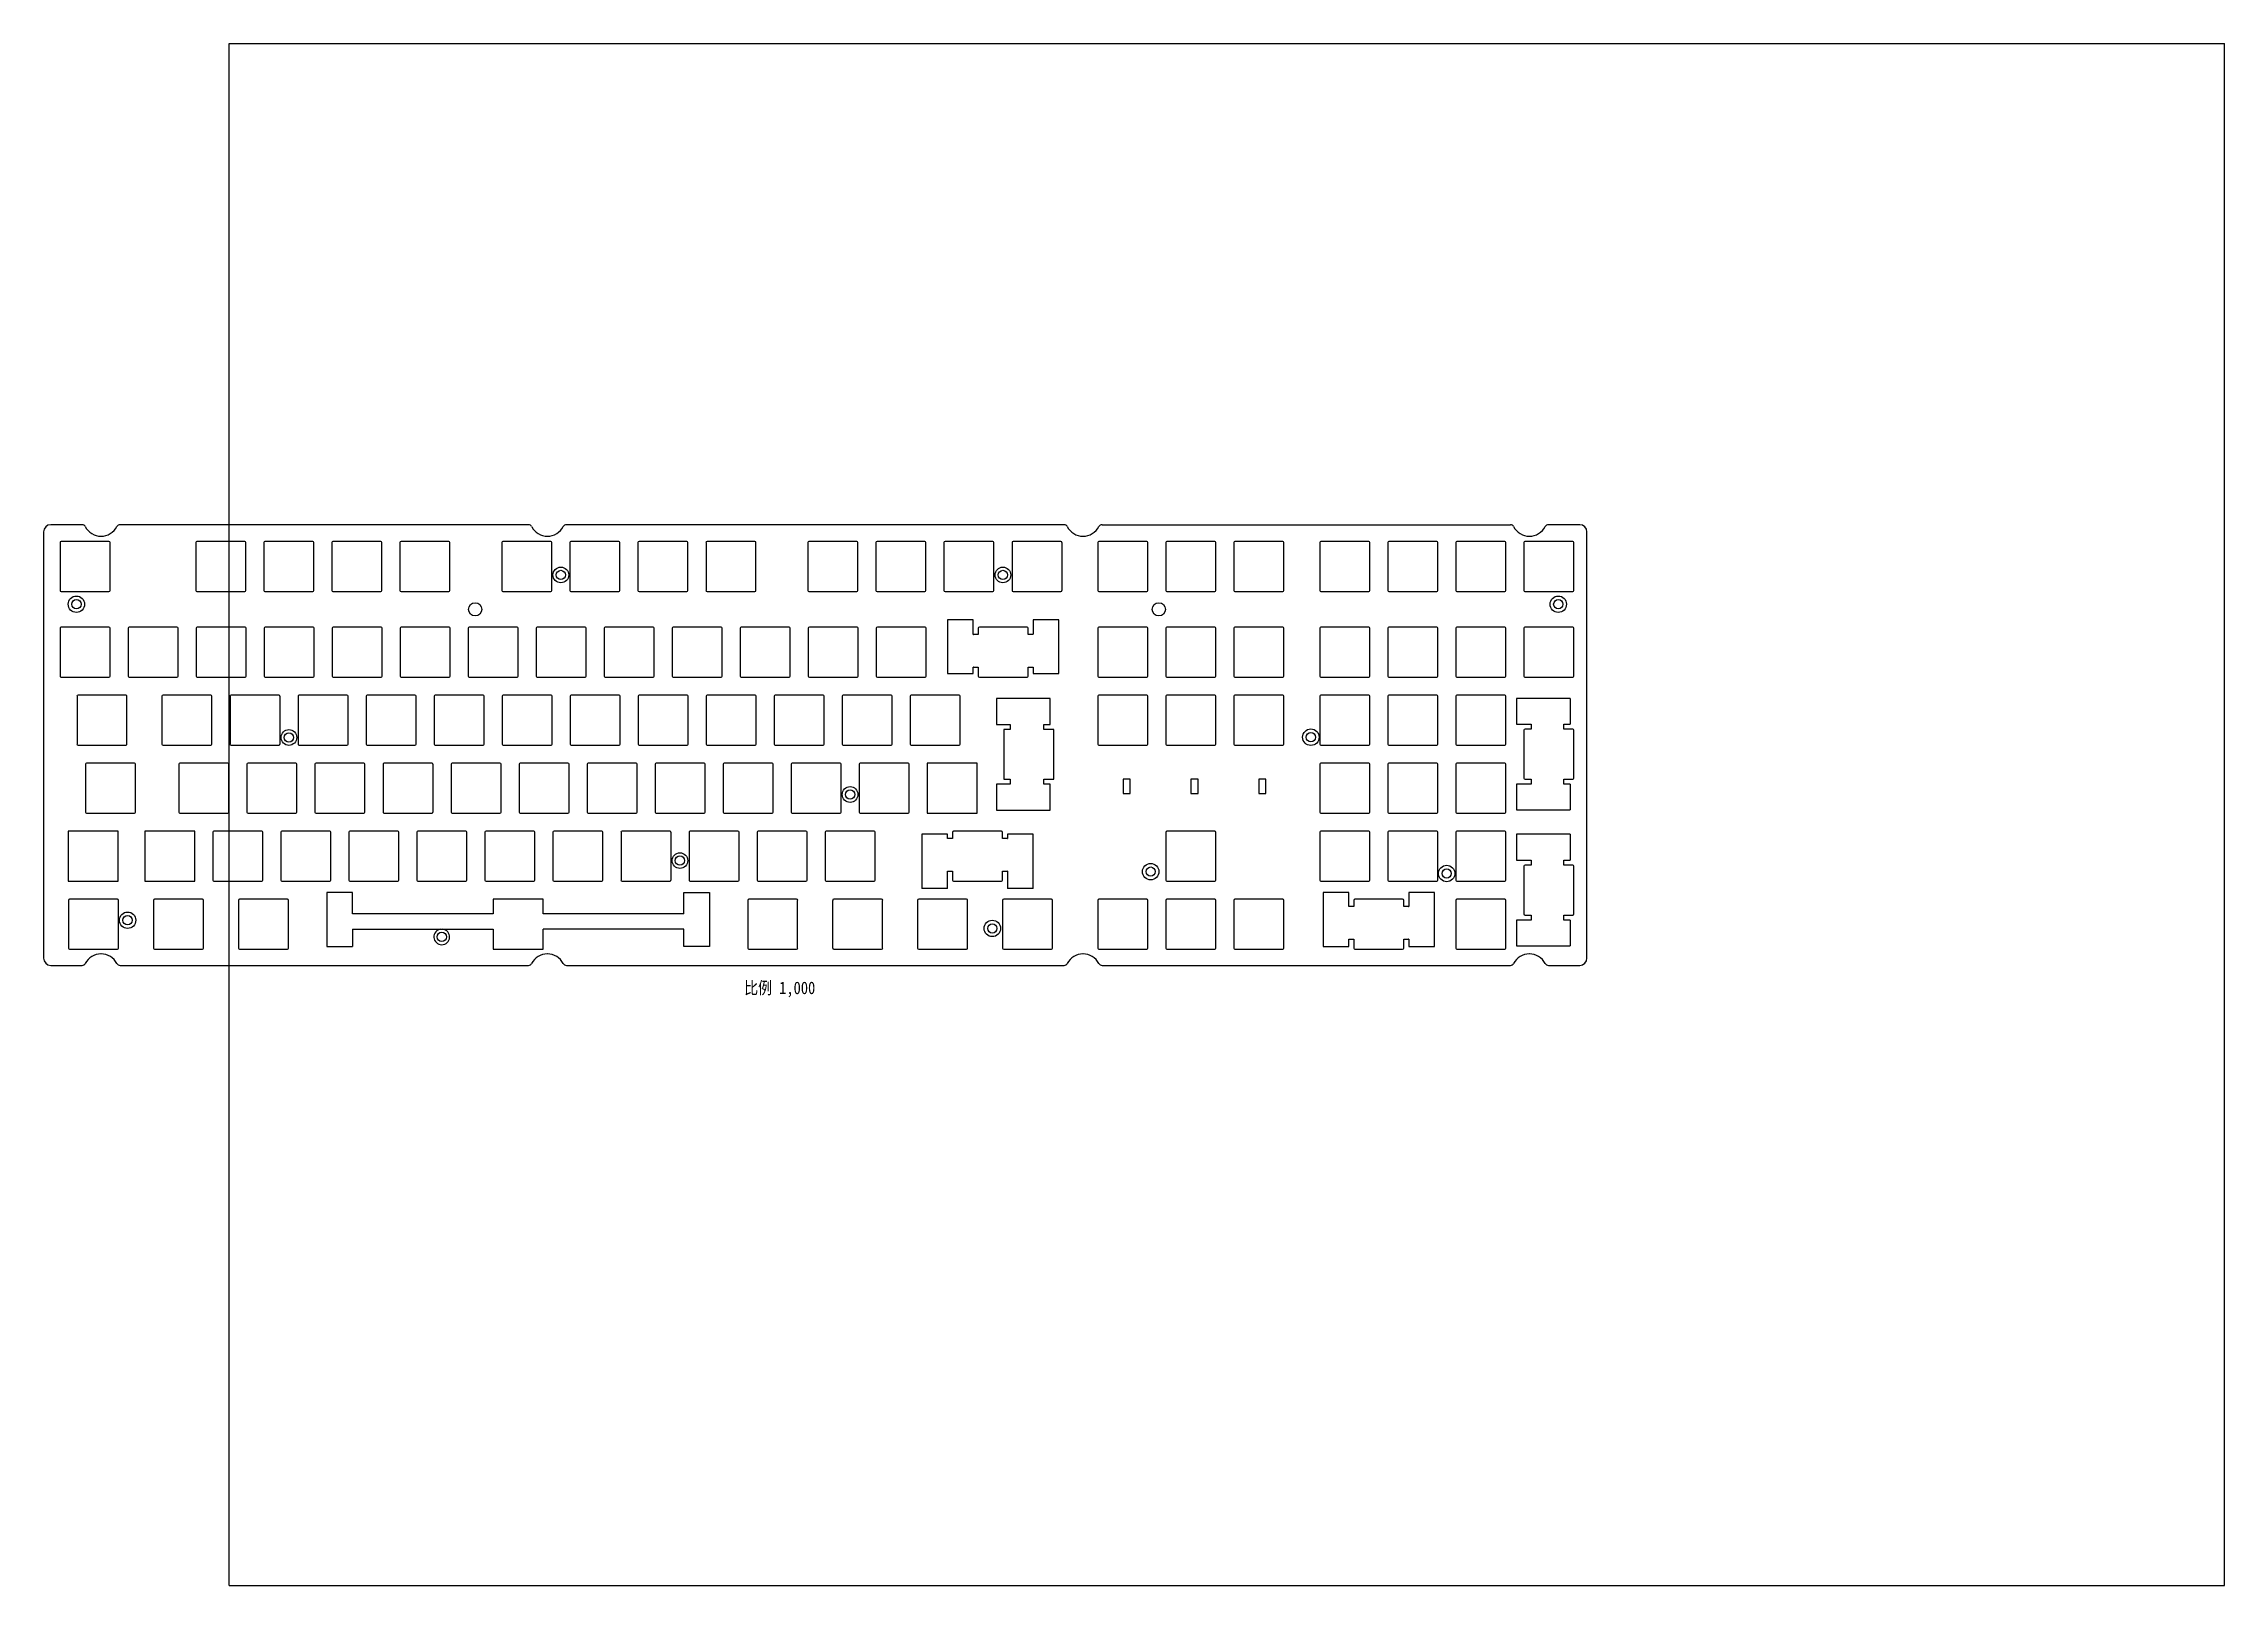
# Model space of a CAD drawing. Header units: millimetres. Extents: x -52 to 559, y 0 to 432.
import ezdxf

# ---------------------------------------------------------------- set-up
doc = ezdxf.new("R2010")
doc.units = ezdxf.units.MM
doc.header["$LTSCALE"] = 30.734
doc.layers.get('0').update_dxf_attribs({"linetype": 'CONTINUOUS'})
doc.styles.get("Standard").update_dxf_attribs({"font": 'txt', "width": 0.85})

msp = doc.modelspace()

# ---------------------------------------------------------------- linework, layer by layer
at = {"color": 7, "linetype": 'Continuous'}
for p, q in [((0, 0), (0, 431.8)), ((0, 431.8), (558.8, 431.8)), ((558.8, 0), (558.8, 431.8)), ((-51.92, 295.05), (-51.92, 175.65)), ((-41.13, 297.05), (-49.92, 297.05)), ((83.87, 297.05), (-30.52, 297.05)), ((233.87, 297.05), (94.48, 297.05)), ((244.48, 297.05), (358.87, 297.05)), ((378.28, 297.05), (369.48, 297.05)), ((380.28, 175.65), (380.28, 295.05)), ((-47.32, 292.06), (-47.32, 278.65)), ((-33.62, 292.35), (-47.03, 292.35)), ((-33.32, 278.65), (-33.32, 292.06)), ((-9.27, 292.06), (-9.27, 278.65)), ((4.43, 292.35), (-8.98, 292.35)), ((4.73, 278.65), (4.73, 292.06)), ((9.78, 292.06), (9.78, 278.65)), ((23.48, 292.35), (10.07, 292.35)), ((23.78, 278.65), (23.78, 292.06)), ((28.83, 292.06), (28.83, 278.65)), ((42.53, 292.35), (29.12, 292.35)), ((42.83, 278.65), (42.83, 292.06)), ((47.88, 292.06), (47.88, 278.65)), ((61.58, 292.35), (48.17, 292.35)), ((61.88, 278.65), (61.88, 292.06)), ((76.43, 292.06), (76.43, 278.65)), ((90.13, 292.35), (76.72, 292.35)), ((90.43, 278.65), (90.43, 292.06)), ((95.48, 292.06), (95.48, 278.65)), ((109.18, 292.35), (95.77, 292.35)), ((109.48, 278.65), (109.48, 292.06)), ((114.53, 292.06), (114.53, 278.65)), ((128.23, 292.35), (114.82, 292.35)), ((128.53, 278.65), (128.53, 292.06)), ((133.58, 292.06), (133.58, 278.65)), ((147.28, 292.35), (133.87, 292.35)), ((147.58, 278.65), (147.58, 292.06)), ((162.13, 292.06), (162.13, 278.65)), ((175.83, 292.35), (162.42, 292.35)), ((176.13, 278.65), (176.13, 292.06)), ((181.18, 292.06), (181.18, 278.65)), ((194.88, 292.35), (181.47, 292.35)), ((195.18, 278.65), (195.18, 292.06)), ((200.23, 292.06), (200.23, 278.65)), ((213.93, 292.35), (200.52, 292.35)), ((214.23, 278.65), (214.23, 292.06)), ((219.28, 292.06), (219.28, 278.65)), ((232.98, 292.35), (219.57, 292.35)), ((233.28, 278.65), (233.28, 292.06)), ((243.33, 292.06), (243.33, 278.65)), ((257.03, 292.35), (243.62, 292.35)), ((257.33, 278.65), (257.33, 292.06)), ((262.38, 292.06), (262.38, 278.65)), ((276.08, 292.35), (262.67, 292.35)), ((276.38, 278.65), (276.38, 292.06)), ((281.43, 292.06), (281.43, 278.65)), ((295.13, 292.35), (281.72, 292.35)), ((295.43, 278.65), (295.43, 292.06)), ((305.48, 292.05), (305.48, 278.65)), ((319.18, 292.35), (305.78, 292.35)), ((319.48, 278.65), (319.48, 292.05)), ((324.53, 292.05), (324.53, 278.65)), ((338.23, 292.35), (324.83, 292.35)), ((338.53, 278.65), (338.53, 292.05)), ((343.58, 292.05), (343.58, 278.65)), ((357.28, 292.35), (343.88, 292.35)), ((357.58, 278.65), (357.58, 292.05)), ((362.63, 292.05), (362.63, 278.65)), ((376.33, 292.35), (362.93, 292.35)), ((376.63, 278.65), (376.63, 292.05)), ((-47.03, 278.35), (-33.62, 278.35)), ((-8.98, 278.35), (4.43, 278.35)), ((10.07, 278.35), (23.48, 278.35)), ((29.12, 278.35), (42.53, 278.35)), ((48.17, 278.35), (61.58, 278.35)), ((76.72, 278.35), (90.13, 278.35)), ((95.77, 278.35), (109.18, 278.35)), ((114.82, 278.35), (128.23, 278.35)), ((133.87, 278.35), (147.28, 278.35)), ((162.42, 278.35), (175.83, 278.35)), ((181.47, 278.35), (194.88, 278.35)), ((200.52, 278.35), (213.93, 278.35)), ((219.57, 278.35), (232.98, 278.35)), ((243.62, 278.35), (257.03, 278.35)), ((262.67, 278.35), (276.08, 278.35)), ((281.72, 278.35), (295.13, 278.35)), ((305.78, 278.35), (319.18, 278.35)), ((324.83, 278.35), (338.23, 278.35)), ((343.88, 278.35), (357.28, 278.35)), ((362.93, 278.35), (376.33, 278.35)), ((201.23, 270.45), (201.23, 255.35)), ((208.43, 270.45), (201.23, 270.45)), ((208.43, 266.35), (208.43, 270.45)), ((232.43, 270.45), (225.23, 270.45)), ((225.23, 270.45), (225.23, 266.36)), ((232.43, 255.35), (232.43, 270.45)), ((-47.32, 268.06), (-47.32, 254.65)), ((-33.62, 268.35), (-47.03, 268.35)), ((-33.32, 254.65), (-33.32, 268.06)), ((-28.27, 268.06), (-28.27, 254.65)), ((-14.57, 268.35), (-27.98, 268.35)), ((-14.27, 254.65), (-14.27, 268.06)), ((-9.22, 268.06), (-9.22, 254.65)), ((4.48, 268.35), (-8.93, 268.35)), ((4.78, 254.65), (4.78, 268.06)), ((9.83, 268.06), (9.83, 254.65)), ((23.53, 268.35), (10.12, 268.35)), ((23.83, 254.65), (23.83, 268.06)), ((28.88, 268.06), (28.88, 254.65)), ((42.58, 268.35), (29.17, 268.35)), ((42.88, 254.65), (42.88, 268.06)), ((47.93, 268.06), (47.93, 254.65)), ((61.63, 268.35), (48.22, 268.35)), ((61.93, 254.65), (61.93, 268.06)), ((66.98, 268.06), (66.98, 254.65)), ((80.68, 268.35), (67.27, 268.35)), ((80.98, 254.65), (80.98, 268.06)), ((86.03, 268.06), (86.03, 254.65)), ((99.73, 268.35), (86.32, 268.35)), ((100.03, 254.65), (100.03, 268.06)), ((105.08, 268.06), (105.08, 254.65)), ((118.78, 268.35), (105.37, 268.35)), ((119.08, 254.65), (119.08, 268.06)), ((124.13, 268.06), (124.13, 254.65)), ((137.83, 268.35), (124.42, 268.35)), ((138.13, 254.65), (138.13, 268.06)), ((143.18, 268.06), (143.18, 254.65)), ((156.88, 268.35), (143.47, 268.35)), ((157.18, 254.65), (157.18, 268.06)), ((162.23, 268.06), (162.23, 254.65)), ((175.93, 268.35), (162.52, 268.35)), ((176.23, 254.65), (176.23, 268.06)), ((181.28, 268.06), (181.28, 254.65)), ((194.98, 268.35), (181.57, 268.35)), ((195.28, 254.65), (195.28, 268.06)), ((209.83, 266.35), (208.48, 266.35)), ((209.83, 268.04), (209.83, 266.35)), ((223.52, 268.35), (210.15, 268.35)), ((223.83, 266.35), (223.83, 268.04)), ((225.18, 266.35), (223.83, 266.35)), ((243.33, 268.06), (243.33, 254.65)), ((257.03, 268.35), (243.62, 268.35)), ((257.33, 254.65), (257.33, 268.06)), ((262.38, 268.06), (262.38, 254.65)), ((276.08, 268.35), (262.67, 268.35)), ((276.38, 254.65), (276.38, 268.06)), ((281.43, 268.06), (281.43, 254.65)), ((295.13, 268.35), (281.72, 268.35)), ((295.43, 254.65), (295.43, 268.06)), ((305.48, 268.06), (305.48, 254.65)), ((319.18, 268.35), (305.77, 268.35)), ((319.48, 254.65), (319.48, 268.06)), ((324.53, 268.06), (324.53, 254.65)), ((338.23, 268.35), (324.82, 268.35)), ((338.53, 254.65), (338.53, 268.06)), ((343.58, 268.06), (343.58, 254.65)), ((357.28, 268.35), (343.87, 268.35)), ((357.58, 254.65), (357.58, 268.06)), ((362.63, 268.06), (362.63, 254.65)), ((376.33, 268.35), (362.92, 268.35)), ((376.63, 254.65), (376.63, 268.06)), ((208.43, 255.35), (208.43, 257.15)), ((208.48, 257.15), (209.83, 257.15)), ((209.83, 257.15), (209.83, 254.67)), ((223.83, 257.15), (225.18, 257.15)), ((223.83, 254.67), (223.83, 257.15)), ((225.23, 257.15), (225.23, 255.35)), ((-47.03, 254.35), (-33.62, 254.35)), ((-27.98, 254.35), (-14.57, 254.35)), ((-8.93, 254.35), (4.48, 254.35)), ((10.12, 254.35), (23.53, 254.35)), ((29.17, 254.35), (42.58, 254.35)), ((48.22, 254.35), (61.63, 254.35)), ((67.27, 254.35), (80.68, 254.35)), ((86.32, 254.35), (99.73, 254.35)), ((105.37, 254.35), (118.78, 254.35)), ((124.42, 254.35), (137.83, 254.35)), ((143.47, 254.35), (156.88, 254.35)), ((162.52, 254.35), (175.93, 254.35)), ((181.57, 254.35), (194.98, 254.35)), ((201.23, 255.35), (208.43, 255.35)), ((210.15, 254.35), (223.52, 254.35)), ((225.23, 255.35), (232.43, 255.35)), ((243.62, 254.35), (257.03, 254.35)), ((262.67, 254.35), (276.08, 254.35)), ((281.72, 254.35), (295.13, 254.35)), ((305.77, 254.35), (319.18, 254.35)), ((324.82, 254.35), (338.23, 254.35)), ((343.87, 254.35), (357.28, 254.35)), ((362.92, 254.35), (376.33, 254.35)), ((-42.57, 249.01), (-42.57, 235.6)), ((-28.87, 249.3), (-42.28, 249.3)), ((-28.57, 235.6), (-28.57, 249.01)), ((-18.77, 249.01), (-18.77, 235.6)), ((-5.07, 249.3), (-18.48, 249.3)), ((-4.77, 235.6), (-4.77, 249.01)), ((0.28, 249.01), (0.28, 235.6)), ((13.98, 249.3), (0.57, 249.3)), ((14.28, 235.6), (14.28, 249.01)), ((19.33, 249.01), (19.33, 235.6)), ((33.03, 249.3), (19.62, 249.3)), ((33.33, 235.6), (33.33, 249.01)), ((38.38, 249.01), (38.38, 235.6)), ((52.08, 249.3), (38.67, 249.3)), ((52.38, 235.6), (52.38, 249.01)), ((57.43, 249.01), (57.43, 235.6)), ((71.13, 249.3), (57.72, 249.3)), ((71.43, 235.6), (71.43, 249.01)), ((76.48, 249.01), (76.48, 235.6)), ((90.18, 249.3), (76.77, 249.3)), ((90.48, 235.6), (90.48, 249.01)), ((95.53, 249.01), (95.53, 235.6)), ((109.23, 249.3), (95.82, 249.3)), ((109.53, 235.6), (109.53, 249.01)), ((114.58, 249.01), (114.58, 235.6)), ((128.28, 249.3), (114.87, 249.3)), ((128.58, 235.6), (128.58, 249.01)), ((133.63, 249.01), (133.63, 235.6)), ((147.33, 249.3), (133.92, 249.3)), ((147.63, 235.6), (147.63, 249.01)), ((152.68, 249.01), (152.68, 235.6)), ((166.38, 249.3), (152.97, 249.3)), ((166.68, 235.6), (166.68, 249.01)), ((171.73, 249.01), (171.73, 235.6)), ((185.43, 249.3), (172.02, 249.3)), ((185.73, 235.6), (185.73, 249.01)), ((190.78, 249.01), (190.78, 235.6)), ((204.48, 249.3), (191.07, 249.3)), ((204.78, 235.6), (204.78, 249.01)), ((229.96, 248.35), (214.96, 248.35)), ((214.96, 248.35), (214.96, 241.15)), ((229.96, 241.15), (229.96, 248.35)), ((243.33, 249.01), (243.33, 235.6)), ((257.03, 249.3), (243.62, 249.3)), ((257.33, 235.6), (257.33, 249.01)), ((262.38, 249.01), (262.38, 235.6)), ((276.08, 249.3), (262.67, 249.3)), ((276.38, 235.6), (276.38, 249.01)), ((281.43, 249.01), (281.43, 235.6)), ((295.13, 249.3), (281.72, 249.3)), ((295.43, 235.6), (295.43, 249.01)), ((305.48, 249.01), (305.48, 235.6)), ((319.18, 249.3), (305.77, 249.3)), ((319.48, 235.6), (319.48, 249.01)), ((324.53, 249.01), (324.53, 235.6)), ((338.23, 249.3), (324.82, 249.3)), ((338.53, 235.6), (338.53, 249.01)), ((343.58, 249.01), (343.58, 235.6)), ((357.28, 249.3), (343.87, 249.3)), ((357.58, 235.6), (357.58, 249.01)), ((375.63, 248.4), (360.53, 248.4)), ((360.53, 248.4), (360.53, 241.2)), ((375.63, 248.4), (375.63, 241.2)), ((214.96, 241.15), (218.76, 241.15)), ((218.76, 239.75), (216.96, 239.75)), ((216.96, 239.75), (216.96, 225.75)), ((218.76, 241.15), (218.76, 239.75)), ((228.16, 241.15), (229.96, 241.15)), ((228.16, 239.75), (228.16, 241.15)), ((230.96, 239.75), (228.16, 239.75)), ((230.96, 225.75), (230.96, 239.75)), ((360.53, 241.2), (364.63, 241.2)), ((362.63, 239.48), (362.63, 226.11)), ((364.63, 239.8), (362.94, 239.8)), ((364.63, 241.2), (364.63, 239.8)), ((373.83, 241.2), (375.63, 241.2)), ((373.83, 239.8), (373.83, 241.2)), ((376.31, 239.8), (373.83, 239.8)), ((376.63, 226.11), (376.63, 239.48)), ((-42.28, 235.3), (-28.87, 235.3)), ((-18.48, 235.3), (-5.07, 235.3)), ((0.57, 235.3), (13.98, 235.3)), ((19.62, 235.3), (33.03, 235.3)), ((38.67, 235.3), (52.08, 235.3)), ((57.72, 235.3), (71.13, 235.3)), ((76.77, 235.3), (90.18, 235.3)), ((95.82, 235.3), (109.23, 235.3)), ((114.87, 235.3), (128.28, 235.3)), ((133.92, 235.3), (147.33, 235.3)), ((152.97, 235.3), (166.38, 235.3)), ((172.02, 235.3), (185.43, 235.3)), ((191.07, 235.3), (204.48, 235.3)), ((243.62, 235.3), (257.03, 235.3)), ((262.67, 235.3), (276.08, 235.3)), ((281.72, 235.3), (295.13, 235.3)), ((305.77, 235.3), (319.18, 235.3)), ((324.82, 235.3), (338.23, 235.3)), ((343.87, 235.3), (357.28, 235.3)), ((-40.2, 229.96), (-40.2, 216.55)), ((-26.49, 230.25), (-39.9, 230.25)), ((-26.2, 216.55), (-26.2, 229.96)), ((-14.02, 229.96), (-14.02, 216.55)), ((-0.32, 230.25), (-13.73, 230.25)), ((-0.02, 216.55), (-0.02, 229.96)), ((5.03, 229.96), (5.03, 216.55)), ((18.73, 230.25), (5.32, 230.25)), ((19.03, 216.55), (19.03, 229.96)), ((24.08, 229.96), (24.08, 216.55)), ((37.78, 230.25), (24.37, 230.25)), ((38.08, 216.55), (38.08, 229.96)), ((43.13, 229.96), (43.13, 216.55)), ((56.83, 230.25), (43.42, 230.25)), ((57.13, 216.55), (57.13, 229.96)), ((62.18, 229.96), (62.18, 216.55)), ((75.88, 230.25), (62.47, 230.25)), ((76.18, 216.55), (76.18, 229.96)), ((81.23, 229.96), (81.23, 216.55)), ((94.93, 230.25), (81.52, 230.25)), ((95.23, 216.55), (95.23, 229.96)), ((100.28, 229.96), (100.28, 216.55)), ((113.98, 230.25), (100.57, 230.25)), ((114.28, 216.55), (114.28, 229.96)), ((119.33, 229.96), (119.33, 216.55)), ((133.03, 230.25), (119.62, 230.25)), ((133.33, 216.55), (133.33, 229.96)), ((138.38, 229.96), (138.38, 216.55)), ((152.08, 230.25), (138.67, 230.25)), ((152.38, 216.55), (152.38, 229.96)), ((157.43, 229.96), (157.43, 216.55)), ((171.13, 230.25), (157.72, 230.25)), ((171.43, 216.55), (171.43, 229.96)), ((176.48, 229.96), (176.48, 216.55)), ((190.18, 230.25), (176.77, 230.25)), ((190.48, 216.55), (190.48, 229.96)), ((209.53, 230.25), (195.53, 230.25)), ((195.53, 230.25), (195.53, 216.25)), ((209.53, 216.25), (209.53, 230.25)), ((305.48, 229.96), (305.48, 216.55)), ((319.18, 230.25), (305.77, 230.25)), ((319.48, 216.55), (319.48, 229.96)), ((324.53, 229.96), (324.53, 216.55)), ((338.23, 230.25), (324.82, 230.25)), ((338.53, 216.55), (338.53, 229.96)), ((343.58, 229.96), (343.58, 216.55)), ((357.28, 230.25), (343.87, 230.25)), ((357.58, 216.55), (357.58, 229.96)), ((218.76, 224.35), (214.96, 224.35)), ((214.96, 224.35), (214.96, 217.15)), ((216.96, 225.75), (218.76, 225.75)), ((218.76, 225.75), (218.76, 224.35)), ((228.16, 225.75), (230.96, 225.75)), ((228.16, 224.35), (228.16, 225.75)), ((229.96, 224.35), (228.16, 224.35)), ((229.96, 217.15), (229.96, 224.35)), ((252.38, 225.75), (250.38, 225.75)), ((250.38, 225.75), (250.38, 221.75)), ((250.38, 221.75), (252.38, 221.75)), ((252.38, 221.75), (252.38, 225.75)), ((271.38, 225.75), (269.38, 225.75)), ((269.38, 225.75), (269.38, 221.75)), ((269.38, 221.75), (271.38, 221.75)), ((271.38, 221.75), (271.38, 225.75)), ((290.38, 225.75), (288.38, 225.75)), ((288.38, 225.75), (288.38, 221.75)), ((288.38, 221.75), (290.38, 221.75)), ((290.38, 221.75), (290.38, 225.75)), ((364.63, 224.4), (360.53, 224.4)), ((360.53, 224.4), (360.53, 217.2)), ((362.94, 225.8), (364.63, 225.8)), ((364.63, 225.8), (364.63, 224.4)), ((373.83, 225.8), (376.31, 225.8)), ((373.83, 224.4), (373.83, 225.8)), ((375.63, 224.4), (373.83, 224.4)), ((375.63, 224.4), (375.63, 217.2)), ((-39.9, 216.25), (-26.49, 216.25)), ((-13.73, 216.25), (-0.32, 216.25)), ((5.32, 216.25), (18.73, 216.25)), ((24.37, 216.25), (37.78, 216.25)), ((43.42, 216.25), (56.83, 216.25)), ((62.47, 216.25), (75.88, 216.25)), ((81.52, 216.25), (94.93, 216.25)), ((100.57, 216.25), (113.98, 216.25)), ((119.62, 216.25), (133.03, 216.25)), ((138.67, 216.25), (152.08, 216.25)), ((157.72, 216.25), (171.13, 216.25)), ((176.77, 216.25), (190.18, 216.25)), ((195.53, 216.25), (209.53, 216.25)), ((214.96, 217.15), (229.96, 217.15)), ((305.77, 216.25), (319.18, 216.25)), ((324.82, 216.25), (338.23, 216.25)), ((343.87, 216.25), (357.28, 216.25)), ((360.53, 217.2), (375.63, 217.2)), ((-45, 211.2), (-45, 197.2)), ((-31, 211.2), (-45, 211.2)), ((-31, 197.2), (-31, 211.2)), ((-23.57, 211.2), (-23.57, 197.2)), ((-9.57, 211.2), (-23.57, 211.2)), ((-9.57, 197.2), (-9.57, 211.2)), ((-4.52, 210.91), (-4.52, 197.5)), ((9.18, 211.2), (-4.23, 211.2)), ((9.48, 197.5), (9.48, 210.91)), ((14.53, 210.91), (14.53, 197.5)), ((28.23, 211.2), (14.82, 211.2)), ((28.53, 197.5), (28.53, 210.91)), ((33.58, 210.91), (33.58, 197.5)), ((47.28, 211.2), (33.87, 211.2)), ((47.58, 197.5), (47.58, 210.91)), ((52.63, 210.91), (52.63, 197.5)), ((66.33, 211.2), (52.92, 211.2)), ((66.63, 197.5), (66.63, 210.91)), ((71.68, 210.91), (71.68, 197.5)), ((85.38, 211.2), (71.97, 211.2)), ((85.68, 197.5), (85.68, 210.91)), ((90.73, 210.91), (90.73, 197.5)), ((104.43, 211.2), (91.02, 211.2)), ((104.73, 197.5), (104.73, 210.91)), ((109.78, 210.91), (109.78, 197.5)), ((123.48, 211.2), (110.07, 211.2)), ((123.78, 197.5), (123.78, 210.91)), ((128.83, 210.91), (128.83, 197.5)), ((142.53, 211.2), (129.12, 211.2)), ((142.83, 197.5), (142.83, 210.91)), ((147.88, 210.91), (147.88, 197.5)), ((161.58, 211.2), (148.17, 211.2)), ((161.88, 197.5), (161.88, 210.91)), ((166.93, 210.91), (166.93, 197.5)), ((180.63, 211.2), (167.22, 211.2)), ((180.93, 197.5), (180.93, 210.91)), ((201.2, 210.35), (194, 210.35)), ((194, 210.35), (194, 195.2)), ((201.2, 209.2), (201.2, 210.35)), ((202.6, 209.2), (201.25, 209.2)), ((202.6, 210.89), (202.6, 209.2)), ((216.29, 211.2), (202.92, 211.2)), ((216.6, 209.2), (216.6, 210.89)), ((217.95, 209.2), (216.6, 209.2)), ((225.2, 210.35), (218, 210.35)), ((218, 210.35), (218, 209.21)), ((225.2, 195.2), (225.2, 210.35)), ((262.38, 210.9), (262.38, 197.5)), ((276.08, 211.2), (262.68, 211.2)), ((276.38, 197.5), (276.38, 210.9)), ((305.48, 210.91), (305.48, 197.5)), ((319.18, 211.2), (305.77, 211.2)), ((319.48, 197.5), (319.48, 210.91)), ((324.53, 210.91), (324.53, 197.5)), ((338.23, 211.2), (324.82, 211.2)), ((338.53, 197.5), (338.53, 210.91)), ((343.58, 210.91), (343.58, 197.5)), ((357.28, 211.2), (343.87, 211.2)), ((357.58, 197.5), (357.58, 210.91)), ((375.63, 210.35), (360.53, 210.35)), ((360.53, 210.35), (360.53, 203.15)), ((375.63, 210.35), (375.63, 203.15)), ((360.53, 203.15), (364.63, 203.15)), ((364.63, 201.75), (362.94, 201.75)), ((364.63, 203.15), (364.63, 201.75)), ((373.83, 203.15), (375.63, 203.15)), ((373.83, 201.75), (373.83, 203.15)), ((376.31, 201.75), (373.83, 201.75)), ((-45, 197.2), (-31, 197.2)), ((-23.57, 197.2), (-9.57, 197.2)), ((-4.23, 197.2), (9.18, 197.2)), ((14.82, 197.2), (28.23, 197.2)), ((33.87, 197.2), (47.28, 197.2)), ((52.92, 197.2), (66.33, 197.2)), ((71.97, 197.2), (85.38, 197.2)), ((91.02, 197.2), (104.43, 197.2)), ((110.07, 197.2), (123.48, 197.2)), ((129.12, 197.2), (142.53, 197.2)), ((148.17, 197.2), (161.58, 197.2)), ((167.22, 197.2), (180.63, 197.2)), ((201.2, 195.2), (201.2, 200)), ((201.25, 200), (202.6, 200)), ((202.6, 200), (202.6, 197.52)), ((202.92, 197.2), (216.29, 197.2)), ((216.6, 200), (217.95, 200)), ((216.6, 197.52), (216.6, 200)), ((218, 200), (218, 195.2)), ((262.68, 197.2), (276.08, 197.2)), ((305.77, 197.2), (319.18, 197.2)), ((324.82, 197.2), (338.23, 197.2)), ((343.87, 197.2), (357.28, 197.2)), ((362.63, 201.43), (362.63, 188.06)), ((376.63, 188.06), (376.63, 201.43)), ((-44.95, 191.86), (-44.95, 178.45)), ((-31.24, 192.15), (-44.65, 192.15)), ((-30.95, 178.45), (-30.95, 191.86)), ((-21.15, 191.86), (-21.15, 178.45)), ((-7.44, 192.15), (-20.85, 192.15)), ((-7.15, 178.45), (-7.15, 191.86)), ((2.65, 191.86), (2.65, 178.45)), ((16.36, 192.15), (2.95, 192.15)), ((16.65, 178.45), (16.65, 191.86)), ((27.35, 194.05), (27.35, 178.95)), ((34.55, 194.05), (27.35, 194.05)), ((34.55, 188.1), (34.55, 194.05)), ((73.95, 192.15), (73.95, 188.1)), ((87.95, 192.15), (73.95, 192.15)), ((87.95, 188.1), (87.95, 192.15)), ((127.35, 188.1), (127.35, 194.05)), ((127.35, 194.05), (134.55, 194.05)), ((134.55, 194.05), (134.55, 178.95)), ((145.25, 191.86), (145.25, 178.45)), ((158.96, 192.15), (145.55, 192.15)), ((159.25, 178.45), (159.25, 191.86)), ((169.05, 191.86), (169.05, 178.45)), ((182.76, 192.15), (169.35, 192.15)), ((183.05, 178.45), (183.05, 191.86)), ((192.85, 191.86), (192.85, 178.45)), ((206.56, 192.15), (193.15, 192.15)), ((201.2, 195.2), (194, 195.2)), ((206.85, 178.45), (206.85, 191.86)), ((216.65, 191.86), (216.65, 178.45)), ((230.36, 192.15), (216.95, 192.15)), ((225.2, 195.2), (218, 195.2)), ((230.65, 178.45), (230.65, 191.86)), ((243.33, 191.86), (243.33, 178.45)), ((257.03, 192.15), (243.62, 192.15)), ((257.33, 178.45), (257.33, 191.86)), ((262.38, 191.86), (262.38, 178.45)), ((276.08, 192.15), (262.67, 192.15)), ((276.38, 178.45), (276.38, 191.86)), ((281.43, 191.86), (281.43, 178.45)), ((295.13, 192.15), (281.72, 192.15)), ((295.43, 178.45), (295.43, 191.86)), ((313.58, 194.05), (306.38, 194.05)), ((306.38, 194.05), (306.38, 178.95)), ((313.58, 190.15), (313.58, 194.05)), ((314.98, 190.15), (313.63, 190.15)), ((314.98, 191.84), (314.98, 190.15)), ((328.67, 192.15), (315.3, 192.15)), ((328.98, 190.15), (328.98, 191.84)), ((330.33, 190.15), (328.98, 190.15)), ((337.58, 194.05), (330.38, 194.05)), ((330.38, 194.05), (330.38, 190.16)), ((337.58, 178.95), (337.58, 194.05)), ((343.58, 191.86), (343.58, 178.45)), ((357.28, 192.15), (343.87, 192.15)), ((357.58, 178.45), (357.58, 191.86)), ((73.95, 188.1), (34.55, 188.1)), ((34.55, 183.8), (34.55, 178.95)), ((34.55, 183.8), (73.95, 183.8)), ((73.95, 183.8), (73.95, 178.15)), ((127.35, 188.1), (87.95, 188.1)), ((87.95, 178.15), (87.95, 183.8)), ((127.35, 183.8), (87.95, 183.8)), ((127.35, 178.95), (127.35, 183.8)), ((364.63, 186.35), (360.53, 186.35)), ((360.53, 186.35), (360.53, 179.15)), ((362.94, 187.75), (364.63, 187.75)), ((364.63, 187.75), (364.63, 186.35)), ((373.83, 187.75), (376.31, 187.75)), ((373.83, 186.35), (373.83, 187.75)), ((375.63, 186.35), (373.83, 186.35)), ((375.63, 186.35), (375.63, 179.15)), ((-44.65, 178.15), (-31.24, 178.15)), ((-20.85, 178.15), (-7.44, 178.15)), ((2.95, 178.15), (16.36, 178.15)), ((27.35, 178.95), (34.55, 178.95)), ((73.95, 178.15), (87.95, 178.15)), ((134.55, 178.95), (127.35, 178.95)), ((145.55, 178.15), (158.96, 178.15)), ((169.35, 178.15), (182.76, 178.15)), ((193.15, 178.15), (206.56, 178.15)), ((216.95, 178.15), (230.36, 178.15)), ((243.62, 178.15), (257.03, 178.15)), ((262.67, 178.15), (276.08, 178.15)), ((281.72, 178.15), (295.13, 178.15)), ((306.38, 178.95), (313.58, 178.95)), ((313.58, 178.95), (313.58, 180.95)), ((313.63, 180.95), (314.98, 180.95)), ((314.98, 180.95), (314.98, 178.47)), ((315.3, 178.15), (328.67, 178.15)), ((328.98, 180.95), (330.33, 180.95)), ((328.98, 178.47), (328.98, 180.95)), ((330.38, 180.95), (330.38, 178.95)), ((330.38, 178.95), (337.58, 178.95)), ((343.87, 178.15), (357.28, 178.15)), ((360.53, 179.15), (375.63, 179.15)), ((-49.92, 173.65), (-41.13, 173.65)), ((-30.52, 173.65), (83.87, 173.65)), ((94.48, 173.65), (233.87, 173.65)), ((244.48, 173.65), (358.87, 173.65)), ((369.48, 173.65), (378.28, 173.65)), ((0, 0), (558.8, 0))]:
    msp.add_line(p, q, dxfattribs=at)
for centre, radius in [((92.93, 282.99), 2.2), ((92.93, 282.99), 1.3), ((216.73, 282.99), 2.2), ((216.73, 282.99), 1.3), ((-42.74, 274.79), 2.3), ((-42.74, 274.79), 1.3), ((68.95, 273.36), 1.85), ((260.39, 273.36), 1.85), ((372.26, 274.79), 2.3), ((372.26, 274.79), 1.3), ((16.78, 237.47), 2.2), ((16.78, 237.47), 1.3), ((302.97, 237.55), 2.3), ((302.97, 237.55), 1.3), ((173.93, 221.5), 2.2), ((173.93, 221.5), 1.3), ((126.28, 202.99), 2.2), ((126.28, 202.99), 1.3), ((258.11, 199.9), 2.3), ((341, 199.37), 2.3), ((258.11, 199.9), 1.3), ((341, 199.37), 1.3), ((-28.4, 186.29), 2.3), ((-28.4, 186.29), 1.3), ((213.76, 183.99), 2.3), ((213.76, 183.99), 1.3), ((59.58, 181.62), 1.3)]:
    msp.add_circle(centre, radius, dxfattribs=at)
for centre, radius, start, end in [((-49.92, 295.05), 2, 90, 180), ((-41.13, 296.05), 1, 27.85594, 90), ((-35.82, 298.85), 5, 207.85594, 332.14406), ((-30.52, 296.05), 1, 90, 152.14406), ((83.87, 296.05), 1, 27.85594, 90), ((89.18, 298.85), 5, 207.85594, 332.14406), ((94.48, 296.05), 1, 90, 152.14406), ((233.87, 296.05), 1, 27.85594, 90), ((239.18, 298.85), 5, 207.85594, 332.14406), ((244.48, 296.05), 1, 90, 152.14406), ((358.87, 296.05), 1, 27.85594, 90), ((364.18, 298.85), 5, 207.85594, 332.14406), ((369.48, 296.05), 1, 90, 152.14406), ((378.28, 295.05), 2, 0, 90), ((-47.03, 292.06), 0.295, 90, 180), ((-33.62, 292.06), 0.295, 0, 90), ((-8.98, 292.06), 0.295, 90, 180), ((4.43, 292.06), 0.295, 0, 90), ((10.07, 292.06), 0.295, 90, 180), ((23.48, 292.06), 0.295, 0, 90), ((29.12, 292.06), 0.295, 90, 180), ((42.53, 292.06), 0.295, 0, 90), ((48.17, 292.06), 0.295, 90, 180), ((61.58, 292.06), 0.295, 0, 90), ((76.72, 292.06), 0.295, 90, 180), ((90.13, 292.06), 0.295, 0, 90), ((95.77, 292.06), 0.295, 90, 180), ((109.18, 292.06), 0.295, 0, 90), ((114.82, 292.06), 0.295, 90, 180), ((128.23, 292.06), 0.295, 0, 90), ((133.87, 292.06), 0.295, 90, 180), ((147.28, 292.06), 0.295, 0, 90), ((162.42, 292.06), 0.295, 90, 180), ((175.83, 292.06), 0.295, 0, 90), ((181.47, 292.06), 0.295, 90, 180), ((194.88, 292.06), 0.295, 0, 90), ((200.52, 292.06), 0.295, 90, 180), ((213.93, 292.06), 0.295, 0, 90), ((219.57, 292.06), 0.295, 90, 180), ((232.98, 292.06), 0.295, 0, 90), ((243.62, 292.06), 0.295, 90, 180), ((257.03, 292.06), 0.295, 0, 90), ((262.67, 292.06), 0.295, 90, 180), ((276.08, 292.06), 0.295, 0, 90), ((281.72, 292.06), 0.295, 90, 180), ((295.13, 292.06), 0.295, 0, 90), ((305.78, 292.05), 0.3, 90, 180), ((319.18, 292.05), 0.3, 0, 90), ((324.83, 292.05), 0.3, 90, 180), ((338.23, 292.05), 0.3, 0, 90), ((343.88, 292.05), 0.3, 90, 180), ((357.28, 292.05), 0.3, 0, 90), ((362.93, 292.05), 0.3, 90, 180), ((376.33, 292.05), 0.3, 0, 90), ((-47.03, 278.65), 0.295, 180, 270), ((-33.62, 278.65), 0.295, 270, 360), ((-8.98, 278.65), 0.295, 180, 270), ((4.43, 278.65), 0.295, 270, 360), ((10.07, 278.65), 0.295, 180, 270), ((23.48, 278.65), 0.295, 270, 360), ((29.12, 278.65), 0.295, 180, 270), ((42.53, 278.65), 0.295, 270, 360), ((48.17, 278.65), 0.295, 180, 270), ((61.58, 278.65), 0.295, 270, 360), ((76.72, 278.65), 0.295, 180, 270), ((90.13, 278.65), 0.295, 270, 360), ((95.77, 278.65), 0.295, 180, 270), ((109.18, 278.65), 0.295, 270, 360), ((114.82, 278.65), 0.295, 180, 270), ((128.23, 278.65), 0.295, 270, 360), ((133.87, 278.65), 0.295, 180, 270), ((147.28, 278.65), 0.295, 270, 360), ((162.42, 278.65), 0.295, 180, 270), ((175.83, 278.65), 0.295, 270, 360), ((181.47, 278.65), 0.295, 180, 270), ((194.88, 278.65), 0.295, 270, 360), ((200.52, 278.65), 0.295, 180, 270), ((213.93, 278.65), 0.295, 270, 360), ((219.57, 278.65), 0.295, 180, 270), ((232.98, 278.65), 0.295, 270, 360), ((243.62, 278.65), 0.295, 180, 270), ((257.03, 278.65), 0.295, 270, 360), ((262.67, 278.65), 0.295, 180, 270), ((276.08, 278.65), 0.295, 270, 360), ((281.72, 278.65), 0.295, 180, 270), ((295.13, 278.65), 0.295, 270, 360), ((305.78, 278.65), 0.3, 180, 270), ((319.18, 278.65), 0.3, 270, 360), ((324.83, 278.65), 0.3, 180, 270), ((338.23, 278.65), 0.3, 270, 360), ((343.88, 278.65), 0.3, 180, 270), ((357.28, 278.65), 0.3, 270, 360), ((362.93, 278.65), 0.3, 180, 270), ((376.33, 278.65), 0.3, 270, 360), ((-47.03, 268.06), 0.295, 90, 180), ((-33.62, 268.06), 0.295, 0, 90), ((-27.98, 268.06), 0.295, 90, 180), ((-14.57, 268.06), 0.295, 0, 90), ((-8.93, 268.06), 0.295, 90, 180), ((4.48, 268.06), 0.295, 0, 90), ((10.12, 268.06), 0.295, 90, 180), ((23.53, 268.06), 0.295, 0, 90), ((29.17, 268.06), 0.295, 90, 180), ((42.58, 268.06), 0.295, 0, 90), ((48.22, 268.06), 0.295, 90, 180), ((61.63, 268.06), 0.295, 0, 90), ((67.27, 268.06), 0.295, 90, 180), ((80.68, 268.06), 0.295, 0, 90), ((86.32, 268.06), 0.295, 90, 180), ((99.73, 268.06), 0.295, 0, 90), ((105.37, 268.06), 0.295, 90, 180), ((118.78, 268.06), 0.295, 0, 90), ((124.42, 268.06), 0.295, 90, 180), ((137.83, 268.06), 0.295, 0, 90), ((143.47, 268.06), 0.295, 90, 180), ((156.88, 268.06), 0.295, 0, 90), ((162.52, 268.06), 0.295, 90, 180), ((175.93, 268.06), 0.295, 0, 90), ((181.57, 268.06), 0.295, 90, 180), ((194.98, 268.06), 0.295, 0, 90), ((208.48, 266.65), 0.3, 261.37307, 270), ((210.15, 268.04), 0.315, 90, 180), ((223.52, 268.04), 0.315, 0, 90), ((225.18, 266.65), 0.3, 270, 280.56398), ((243.62, 268.06), 0.295, 90, 180), ((257.03, 268.06), 0.295, 0, 90), ((262.67, 268.06), 0.295, 90, 180), ((276.08, 268.06), 0.295, 0, 90), ((281.72, 268.06), 0.295, 90, 180), ((295.13, 268.06), 0.295, 0, 90), ((305.77, 268.06), 0.295, 90, 180), ((319.18, 268.06), 0.295, 0, 90), ((324.82, 268.06), 0.295, 90, 180), ((338.23, 268.06), 0.295, 0, 90), ((343.87, 268.06), 0.295, 90, 180), ((357.28, 268.06), 0.295, 0, 90), ((362.92, 268.06), 0.295, 90, 180), ((376.33, 268.06), 0.295, 0, 90), ((208.48, 256.85), 0.3, 90, 98.62693), ((225.18, 256.85), 0.3, 79.43602, 90), ((-47.03, 254.65), 0.295, 180, 270), ((-33.62, 254.65), 0.295, 270, 360), ((-27.98, 254.65), 0.295, 180, 270), ((-14.57, 254.65), 0.295, 270, 360), ((-8.93, 254.65), 0.295, 180, 270), ((4.48, 254.65), 0.295, 270, 360), ((10.12, 254.65), 0.295, 180, 270), ((23.53, 254.65), 0.295, 270, 360), ((29.17, 254.65), 0.295, 180, 270), ((42.58, 254.65), 0.295, 270, 360), ((48.22, 254.65), 0.295, 180, 270), ((61.63, 254.65), 0.295, 270, 360), ((67.27, 254.65), 0.295, 180, 270), ((80.68, 254.65), 0.295, 270, 360), ((86.32, 254.65), 0.295, 180, 270), ((99.73, 254.65), 0.295, 270, 360), ((105.37, 254.65), 0.295, 180, 270), ((118.78, 254.65), 0.295, 270, 360), ((124.42, 254.65), 0.295, 180, 270), ((137.83, 254.65), 0.295, 270, 360), ((143.47, 254.65), 0.295, 180, 270), ((156.88, 254.65), 0.295, 270, 360), ((162.52, 254.65), 0.295, 180, 270), ((175.93, 254.65), 0.295, 270, 360), ((181.57, 254.65), 0.295, 180, 270), ((194.98, 254.65), 0.295, 270, 360), ((210.15, 254.67), 0.315, 180, 270), ((223.52, 254.67), 0.315, 270, 360), ((243.62, 254.65), 0.295, 180, 270), ((257.03, 254.65), 0.295, 270, 360), ((262.67, 254.65), 0.295, 180, 270), ((276.08, 254.65), 0.295, 270, 360), ((281.72, 254.65), 0.295, 180, 270), ((295.13, 254.65), 0.295, 270, 360), ((305.77, 254.65), 0.295, 180, 270), ((319.18, 254.65), 0.295, 270, 360), ((324.82, 254.65), 0.295, 180, 270), ((338.23, 254.65), 0.295, 270, 360), ((343.87, 254.65), 0.295, 180, 270), ((357.28, 254.65), 0.295, 270, 360), ((362.92, 254.65), 0.295, 180, 270), ((376.33, 254.65), 0.295, 270, 360), ((-42.28, 249.01), 0.295, 90, 180), ((-28.87, 249.01), 0.295, 0, 90), ((-18.48, 249.01), 0.295, 90, 180), ((-5.07, 249.01), 0.295, 0, 90), ((0.57, 249.01), 0.295, 90, 180), ((13.98, 249.01), 0.295, 0, 90), ((19.62, 249.01), 0.295, 90, 180), ((33.03, 249.01), 0.295, 0, 90), ((38.67, 249.01), 0.295, 90, 180), ((52.08, 249.01), 0.295, 0, 90), ((57.72, 249.01), 0.295, 90, 180), ((71.13, 249.01), 0.295, 0, 90), ((76.77, 249.01), 0.295, 90, 180), ((90.18, 249.01), 0.295, 0, 90), ((95.82, 249.01), 0.295, 90, 180), ((109.23, 249.01), 0.295, 0, 90), ((114.87, 249.01), 0.295, 90, 180), ((128.28, 249.01), 0.295, 0, 90), ((133.92, 249.01), 0.295, 90, 180), ((147.33, 249.01), 0.295, 0, 90), ((152.97, 249.01), 0.295, 90, 180), ((166.38, 249.01), 0.295, 0, 90), ((172.02, 249.01), 0.295, 90, 180), ((185.43, 249.01), 0.295, 0, 90), ((191.07, 249.01), 0.295, 90, 180), ((204.48, 249.01), 0.295, 0, 90), ((243.62, 249.01), 0.295, 90, 180), ((257.03, 249.01), 0.295, 0, 90), ((262.67, 249.01), 0.295, 90, 180), ((276.08, 249.01), 0.295, 0, 90), ((281.72, 249.01), 0.295, 90, 180), ((295.13, 249.01), 0.295, 0, 90), ((305.77, 249.01), 0.295, 90, 180), ((319.18, 249.01), 0.295, 0, 90), ((324.82, 249.01), 0.295, 90, 180), ((338.23, 249.01), 0.295, 0, 90), ((343.87, 249.01), 0.295, 90, 180), ((357.28, 249.01), 0.295, 0, 90), ((362.94, 239.48), 0.315, 90, 180), ((376.31, 239.48), 0.315, 0, 90), ((-42.28, 235.6), 0.295, 180, 270), ((-28.87, 235.6), 0.295, 270, 360), ((-18.48, 235.6), 0.295, 180, 270), ((-5.07, 235.6), 0.295, 270, 360), ((0.57, 235.6), 0.295, 180, 270), ((13.98, 235.6), 0.295, 270, 360), ((19.62, 235.6), 0.295, 180, 270), ((33.03, 235.6), 0.295, 270, 360), ((38.67, 235.6), 0.295, 180, 270), ((52.08, 235.6), 0.295, 270, 360), ((57.72, 235.6), 0.295, 180, 270), ((71.13, 235.6), 0.295, 270, 360), ((76.77, 235.6), 0.295, 180, 270), ((90.18, 235.6), 0.295, 270, 360), ((95.82, 235.6), 0.295, 180, 270), ((109.23, 235.6), 0.295, 270, 360), ((114.87, 235.6), 0.295, 180, 270), ((128.28, 235.6), 0.295, 270, 360), ((133.92, 235.6), 0.295, 180, 270), ((147.33, 235.6), 0.295, 270, 360), ((152.97, 235.6), 0.295, 180, 270), ((166.38, 235.6), 0.295, 270, 360), ((172.02, 235.6), 0.295, 180, 270), ((185.43, 235.6), 0.295, 270, 360), ((191.07, 235.6), 0.295, 180, 270), ((204.48, 235.6), 0.295, 270, 360), ((243.62, 235.6), 0.295, 180, 270), ((257.03, 235.6), 0.295, 270, 360), ((262.67, 235.6), 0.295, 180, 270), ((276.08, 235.6), 0.295, 270, 360), ((281.72, 235.6), 0.295, 180, 270), ((295.13, 235.6), 0.295, 270, 360), ((305.77, 235.6), 0.295, 180, 270), ((319.18, 235.6), 0.295, 270, 360), ((324.82, 235.6), 0.295, 180, 270), ((338.23, 235.6), 0.295, 270, 360), ((343.87, 235.6), 0.295, 180, 270), ((357.28, 235.6), 0.295, 270, 360), ((-39.9, 229.96), 0.295, 90, 180), ((-26.49, 229.96), 0.295, 0, 90), ((-13.73, 229.96), 0.295, 90, 180), ((-0.32, 229.96), 0.295, 0, 90), ((5.32, 229.96), 0.295, 90, 180), ((18.73, 229.96), 0.295, 0, 90), ((24.37, 229.96), 0.295, 90, 180), ((37.78, 229.96), 0.295, 0, 90), ((43.42, 229.96), 0.295, 90, 180), ((56.83, 229.96), 0.295, 0, 90), ((62.47, 229.96), 0.295, 90, 180), ((75.88, 229.96), 0.295, 0, 90), ((81.52, 229.96), 0.295, 90, 180), ((94.93, 229.96), 0.295, 0, 90), ((100.57, 229.96), 0.295, 90, 180), ((113.98, 229.96), 0.295, 0, 90), ((119.62, 229.96), 0.295, 90, 180), ((133.03, 229.96), 0.295, 0, 90), ((138.67, 229.96), 0.295, 90, 180), ((152.08, 229.96), 0.295, 0, 90), ((157.72, 229.96), 0.295, 90, 180), ((171.13, 229.96), 0.295, 0, 90), ((176.77, 229.96), 0.295, 90, 180), ((190.18, 229.96), 0.295, 0, 90), ((305.77, 229.96), 0.295, 90, 180), ((319.18, 229.96), 0.295, 0, 90), ((324.82, 229.96), 0.295, 90, 180), ((338.23, 229.96), 0.295, 0, 90), ((343.87, 229.96), 0.295, 90, 180), ((357.28, 229.96), 0.295, 0, 90), ((362.94, 226.11), 0.315, 180, 270), ((376.31, 226.11), 0.315, 270, 360), ((-39.9, 216.55), 0.295, 180, 270), ((-26.49, 216.55), 0.295, 270, 360), ((-13.73, 216.55), 0.295, 180, 270), ((-0.32, 216.55), 0.295, 270, 360), ((5.32, 216.55), 0.295, 180, 270), ((18.73, 216.55), 0.295, 270, 360), ((24.37, 216.55), 0.295, 180, 270), ((37.78, 216.55), 0.295, 270, 360), ((43.42, 216.55), 0.295, 180, 270), ((56.83, 216.55), 0.295, 270, 360), ((62.47, 216.55), 0.295, 180, 270), ((75.88, 216.55), 0.295, 270, 360), ((81.52, 216.55), 0.295, 180, 270), ((94.93, 216.55), 0.295, 270, 360), ((100.57, 216.55), 0.295, 180, 270), ((113.98, 216.55), 0.295, 270, 360), ((119.62, 216.55), 0.295, 180, 270), ((133.03, 216.55), 0.295, 270, 360), ((138.67, 216.55), 0.295, 180, 270), ((152.08, 216.55), 0.295, 270, 360), ((157.72, 216.55), 0.295, 180, 270), ((171.13, 216.55), 0.295, 270, 360), ((176.77, 216.55), 0.295, 180, 270), ((190.18, 216.55), 0.295, 270, 360), ((305.77, 216.55), 0.295, 180, 270), ((319.18, 216.55), 0.295, 270, 360), ((324.82, 216.55), 0.295, 180, 270), ((338.23, 216.55), 0.295, 270, 360), ((343.87, 216.55), 0.295, 180, 270), ((357.28, 216.55), 0.295, 270, 360), ((-4.23, 210.91), 0.295, 90, 180), ((9.18, 210.91), 0.295, 0, 90), ((14.82, 210.91), 0.295, 90, 180), ((28.23, 210.91), 0.295, 0, 90), ((33.87, 210.91), 0.295, 90, 180), ((47.28, 210.91), 0.295, 0, 90), ((52.92, 210.91), 0.295, 90, 180), ((66.33, 210.91), 0.295, 0, 90), ((71.97, 210.91), 0.295, 90, 180), ((85.38, 210.91), 0.295, 0, 90), ((91.02, 210.91), 0.295, 90, 180), ((104.43, 210.91), 0.295, 0, 90), ((110.07, 210.91), 0.295, 90, 180), ((123.48, 210.91), 0.295, 0, 90), ((129.12, 210.91), 0.295, 90, 180), ((142.53, 210.91), 0.295, 0, 90), ((148.17, 210.91), 0.295, 90, 180), ((161.58, 210.91), 0.295, 0, 90), ((167.22, 210.91), 0.295, 90, 180), ((180.63, 210.91), 0.295, 0, 90), ((201.25, 209.5), 0.3, 261.37307, 270), ((202.92, 210.89), 0.315, 90, 180), ((216.29, 210.89), 0.315, 0, 90), ((217.95, 209.5), 0.3, 270, 280.56398), ((262.68, 210.9), 0.3, 90, 180), ((276.08, 210.9), 0.3, 0, 90), ((305.77, 210.91), 0.295, 90, 180), ((319.18, 210.91), 0.295, 0, 90), ((324.82, 210.91), 0.295, 90, 180), ((338.23, 210.91), 0.295, 0, 90), ((343.87, 210.91), 0.295, 90, 180), ((357.28, 210.91), 0.295, 0, 90), ((362.94, 201.43), 0.315, 90, 180), ((376.31, 201.43), 0.315, 0, 90), ((-4.23, 197.5), 0.295, 180, 270), ((9.18, 197.5), 0.295, 270, 360), ((14.82, 197.5), 0.295, 180, 270), ((28.23, 197.5), 0.295, 270, 360), ((33.87, 197.5), 0.295, 180, 270), ((47.28, 197.5), 0.295, 270, 360), ((52.92, 197.5), 0.295, 180, 270), ((66.33, 197.5), 0.295, 270, 360), ((71.97, 197.5), 0.295, 180, 270), ((85.38, 197.5), 0.295, 270, 360), ((91.02, 197.5), 0.295, 180, 270), ((104.43, 197.5), 0.295, 270, 360), ((110.07, 197.5), 0.295, 180, 270), ((123.48, 197.5), 0.295, 270, 360), ((129.12, 197.5), 0.295, 180, 270), ((142.53, 197.5), 0.295, 270, 360), ((148.17, 197.5), 0.295, 180, 270), ((161.58, 197.5), 0.295, 270, 360), ((167.22, 197.5), 0.295, 180, 270), ((180.63, 197.5), 0.295, 270, 360), ((201.25, 199.7), 0.3, 90, 98.62693), ((202.92, 197.52), 0.315, 180, 270), ((216.29, 197.52), 0.315, 270, 360), ((217.95, 199.7), 0.3, 79.43602, 90), ((262.68, 197.5), 0.3, 180, 270), ((276.08, 197.5), 0.3, 270, 360), ((305.77, 197.5), 0.295, 180, 270), ((319.18, 197.5), 0.295, 270, 360), ((324.82, 197.5), 0.295, 180, 270), ((338.23, 197.5), 0.295, 270, 360), ((343.87, 197.5), 0.295, 180, 270), ((357.28, 197.5), 0.295, 270, 360), ((-44.65, 191.86), 0.295, 90, 180), ((-31.24, 191.86), 0.295, 0, 90), ((-20.85, 191.86), 0.295, 90, 180), ((-7.44, 191.86), 0.295, 0, 90), ((2.95, 191.86), 0.295, 90, 180), ((16.36, 191.86), 0.295, 0, 90), ((145.55, 191.86), 0.295, 90, 180), ((158.96, 191.86), 0.295, 0, 90), ((169.35, 191.86), 0.295, 90, 180), ((182.76, 191.86), 0.295, 0, 90), ((193.15, 191.86), 0.295, 90, 180), ((206.56, 191.86), 0.295, 0, 90), ((216.95, 191.86), 0.295, 90, 180), ((230.36, 191.86), 0.295, 0, 90), ((243.62, 191.86), 0.295, 90, 180), ((257.03, 191.86), 0.295, 0, 90), ((262.67, 191.86), 0.295, 90, 180), ((276.08, 191.86), 0.295, 0, 90), ((281.72, 191.86), 0.295, 90, 180), ((295.13, 191.86), 0.295, 0, 90), ((313.63, 190.45), 0.3, 261.37307, 270), ((315.3, 191.84), 0.315, 90, 180), ((328.67, 191.84), 0.315, 0, 90), ((330.33, 190.45), 0.3, 270, 280.56398), ((343.87, 191.86), 0.295, 90, 180), ((357.28, 191.86), 0.295, 0, 90), ((59.58, 181.62), 2.2, 96.69444, 83.30547), ((362.94, 188.06), 0.315, 180, 270), ((376.31, 188.06), 0.315, 270, 360), ((-44.65, 178.45), 0.295, 180, 270), ((-31.24, 178.45), 0.295, 270, 360), ((-20.85, 178.45), 0.295, 180, 270), ((-7.44, 178.45), 0.295, 270, 360), ((2.95, 178.45), 0.295, 180, 270), ((16.36, 178.45), 0.295, 270, 360), ((145.55, 178.45), 0.295, 180, 270), ((158.96, 178.45), 0.295, 270, 360), ((169.35, 178.45), 0.295, 180, 270), ((182.76, 178.45), 0.295, 270, 360), ((193.15, 178.45), 0.295, 180, 270), ((206.56, 178.45), 0.295, 270, 360), ((216.95, 178.45), 0.295, 180, 270), ((230.36, 178.45), 0.295, 270, 360), ((243.62, 178.45), 0.295, 180, 270), ((257.03, 178.45), 0.295, 270, 360), ((262.67, 178.45), 0.295, 180, 270), ((276.08, 178.45), 0.295, 270, 360), ((281.72, 178.45), 0.295, 180, 270), ((295.13, 178.45), 0.295, 270, 360), ((313.63, 180.65), 0.3, 90, 98.62693), ((315.3, 178.47), 0.315, 180, 270), ((328.67, 178.47), 0.315, 270, 360), ((330.33, 180.65), 0.3, 79.43602, 90), ((343.87, 178.45), 0.295, 180, 270), ((357.28, 178.45), 0.295, 270, 360), ((-49.92, 175.65), 2, 180, 270), ((-41.13, 174.65), 1, 270, 332.22344), ((-35.82, 171.85), 5, 90.93056, 152.22344), ((-35.83, 172.35), 4.5, 89.89149, 90.9703), ((-35.82, 171.85), 5, 27.77656, 89.95964), ((-30.52, 174.65), 1, 207.77656, 270), ((83.87, 174.65), 1, 270, 332.22344), ((89.18, 171.85), 5, 90.93056, 152.22344), ((89.17, 172.35), 4.5, 89.89149, 90.9703), ((89.18, 171.85), 5, 27.77656, 89.95964), ((94.48, 174.65), 1, 207.77656, 270), ((233.87, 174.65), 1, 270, 332.22344), ((239.18, 171.85), 5, 90.93056, 152.22344), ((239.17, 172.35), 4.5, 89.89149, 90.9703), ((239.18, 171.85), 5, 27.77656, 89.95964), ((244.48, 174.65), 1, 207.77656, 270), ((358.87, 174.65), 1, 270, 332.22344), ((364.18, 171.85), 5, 90.93056, 152.22344), ((364.17, 172.35), 4.5, 89.89149, 90.9703), ((364.18, 171.85), 5, 27.77656, 89.95964), ((369.48, 174.65), 1, 207.77656, 270), ((378.28, 175.65), 2, 270, 360)]:
    msp.add_arc(centre, radius, start, end, dxfattribs=at)

# ---------------------------------------------------------------- texts
at = {"color": 2, "linetype": 'Continuous', "insert": (164.18, 169.1), "char_height": 3.5, "width": 35.7, "attachment_point": 3, "line_spacing_factor": 0.9}
msp.add_mtext('比例 1,000', dxfattribs=at)

doc.saveas('drawing.dxf')
